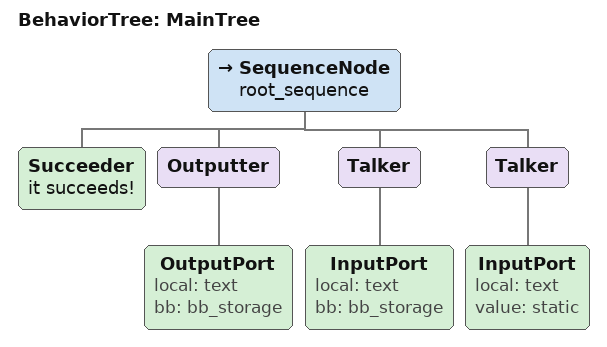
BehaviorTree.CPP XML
<root main_tree="MainTree" BTPY_format="1">
    <BehaviorTree ID="MainTree">
        <SequenceNode name="root_sequence">
            <Succeeder name="it succeeds!" />
            <Outputter>
                <OutputPort local="text" bb="bb_storage" />
            </Outputter>
            <Talker>
                <InputPort local="text" bb="bb_storage" />
            </Talker>
            <Talker>
                <InputPort local="text" value="static" />
            </Talker>
        </SequenceNode>
    </BehaviorTree>
</root>
